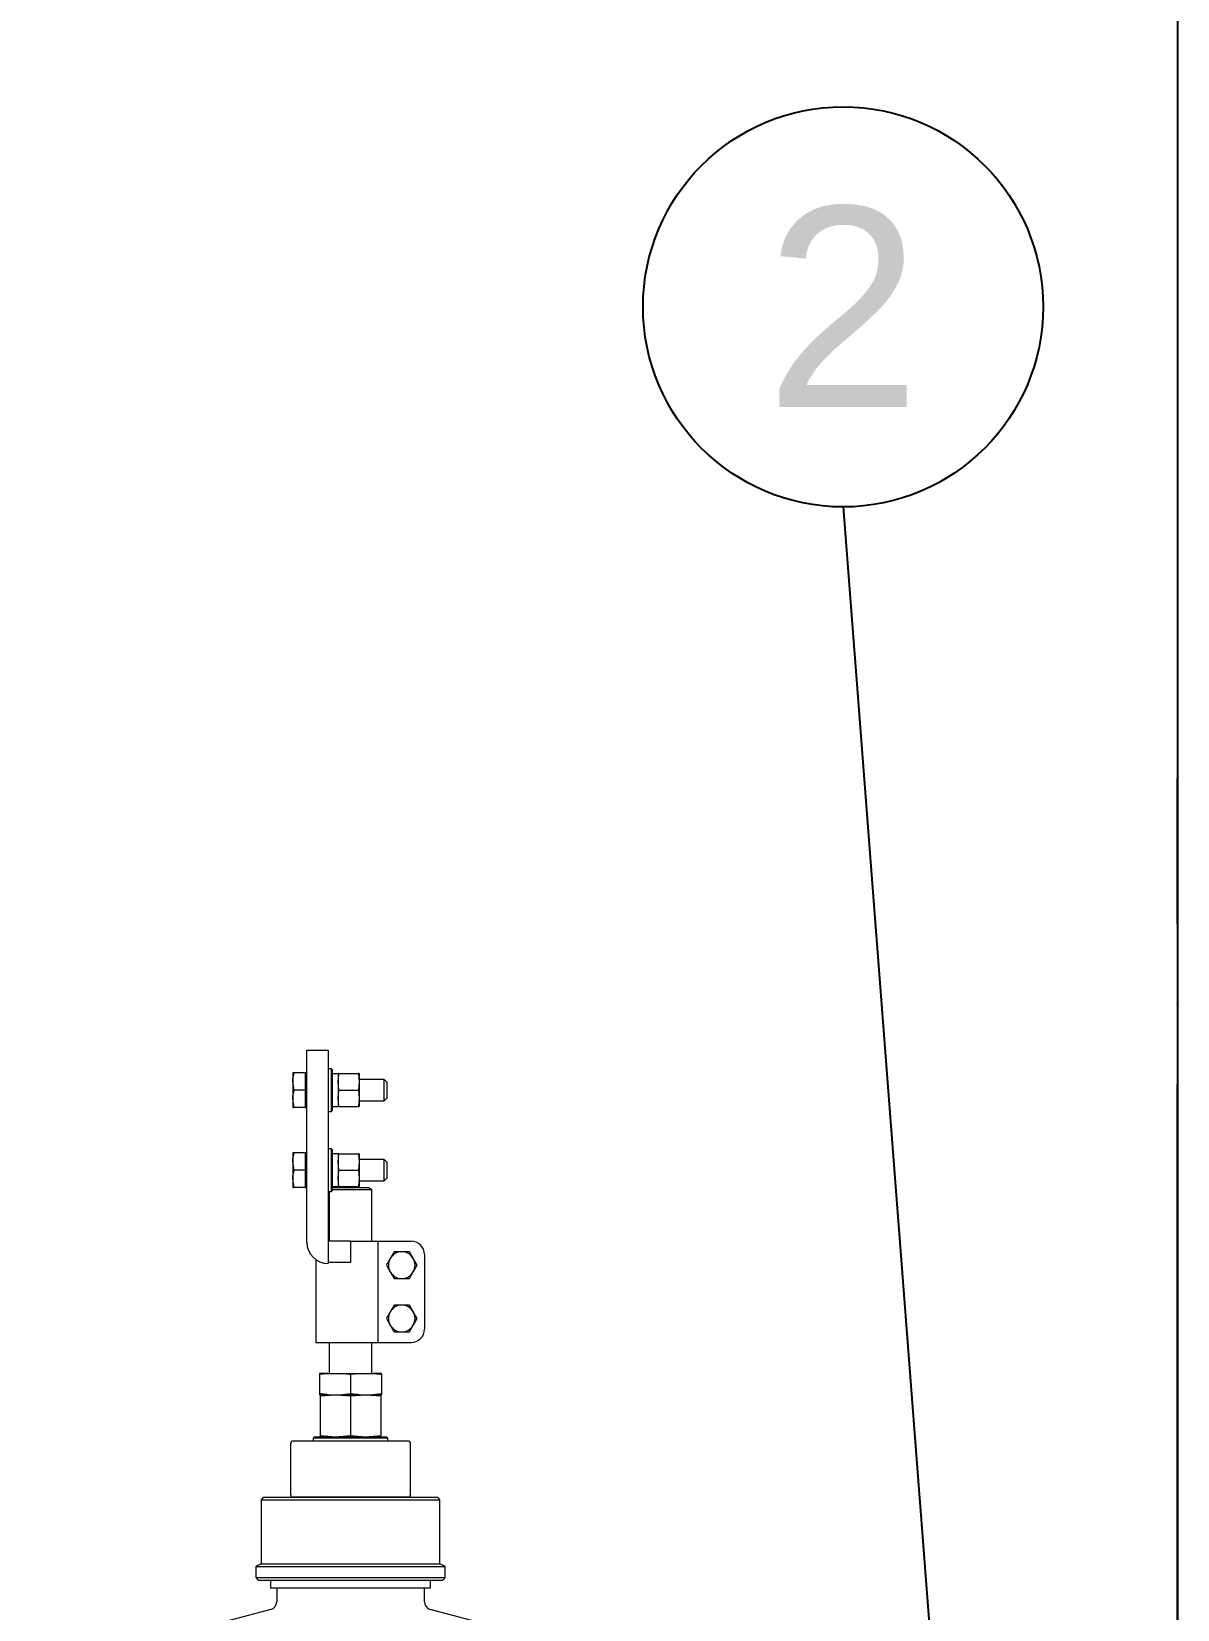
# Model space of a CAD drawing. Header units: millimetres. Extents: x 51507 to 66627, y -17810 to -7118.
# Drawn here: x 53238 to 53667, y -8638 to -8047 of the extents above; entities that cross this region are included whole.
import ezdxf
from ezdxf.enums import TextEntityAlignment as Align

# ---------------------------------------------------------------- set-up
doc = ezdxf.new("R2010")
doc.units = ezdxf.units.MM
doc.header["$LTSCALE"] = 10
doc.linetypes.add('ACAD_ISO04W100', pattern=[30, 24, -3, 0, -3])
doc.layers.get('0').update_dxf_attribs({"color": 1, "linetype": 'ACAD_ISO04W100', "lineweight": 25})
doc.layers.get('Defpoints').update_dxf_attribs({"lineweight": 25})
doc.layers.add('2', color=3, linetype='Continuous', lineweight=25)
doc.layers.add('粗实线', color=4, linetype='Continuous', lineweight=18)
doc.styles.get("Standard").update_dxf_attribs({"font": ''})
doc.styles.get('Standard').set_extended_font_data('arial')

msp = doc.modelspace()

# ---------------------------------------------------------------- linework, layer by layer
msp.add_line((53667.409, -10782.112), (53667.409, -8326.656))
at = {"layer": '2'}
msp.add_line((53542.056, -8224.917), (53609.409, -9098.112), dxfattribs=at)
msp.add_circle((53542.056, -8149.917), 75, dxfattribs=at)
at = {"layer": 'Defpoints'}
msp.add_line((53667.409, -7118.116), (53667.409, -17810.116), dxfattribs=at)
at = {"layer": '粗实线'}
for p, q in [((53341.049, -8428.473), (53349.049, -8428.473)), ((53341.049, -8500.473), (53341.049, -8428.473)), ((53349.049, -8428.473), (53349.049, -8508.473)), ((53335.749, -8436.973), (53335.749, -8440.223)), ((53340.449, -8436.973), (53336.33, -8436.973)), ((53341.049, -8436.973), (53340.449, -8436.973)), ((53340.449, -8436.973), (53340.449, -8440.223)), ((53350.249, -8435.473), (53349.049, -8435.473)), ((53350.649, -8435.873), (53350.249, -8435.473)), ((53350.249, -8451.473), (53350.249, -8435.473)), ((53350.649, -8451.073), (53350.649, -8435.873)), ((53352.749, -8437.334), (53350.649, -8437.334)), ((53352.749, -8440.398), (53353.004, -8437.324)), ((53352.749, -8437.324), (53352.749, -8440.398)), ((53353.004, -8437.324), (53360.394, -8437.324)), ((53360.394, -8437.324), (53360.649, -8440.398)), ((53360.649, -8437.324), (53360.649, -8440.398)), ((53335.749, -8440.223), (53335.749, -8446.723)), ((53336.33, -8443.473), (53335.749, -8440.223)), ((53340.449, -8443.473), (53336.33, -8443.473)), ((53340.449, -8440.223), (53340.449, -8443.473)), ((53340.449, -8443.473), (53340.449, -8446.723)), ((53352.749, -8440.398), (53352.749, -8446.547)), ((53353.004, -8443.473), (53352.749, -8440.398)), ((53352.749, -8446.547), (53353.004, -8443.473)), ((53353.004, -8443.473), (53360.394, -8443.473)), ((53360.649, -8440.398), (53360.394, -8443.473)), ((53360.394, -8443.473), (53360.649, -8446.547)), ((53370.049, -8439.473), (53360.649, -8439.473)), ((53360.649, -8440.398), (53360.649, -8446.547)), ((53371.049, -8440.473), (53370.049, -8439.473)), ((53370.049, -8447.473), (53370.049, -8439.473)), ((53371.049, -8440.473), (53371.049, -8446.473)), ((53336.33, -8449.973), (53335.749, -8446.723)), ((53335.749, -8446.723), (53335.749, -8449.973)), ((53340.449, -8449.973), (53336.33, -8449.973)), ((53340.449, -8446.723), (53340.449, -8449.973)), ((53340.449, -8449.973), (53341.049, -8449.973)), ((53350.249, -8451.473), (53350.649, -8451.073)), ((53350.649, -8449.588), (53352.749, -8449.588)), ((53353.004, -8449.621), (53352.749, -8446.547)), ((53352.749, -8446.547), (53352.749, -8449.621)), ((53353.004, -8449.621), (53360.394, -8449.621)), ((53360.649, -8446.547), (53360.394, -8449.621)), ((53360.649, -8446.547), (53360.649, -8449.621)), ((53360.649, -8447.473), (53370.049, -8447.473)), ((53370.049, -8447.473), (53371.049, -8446.473)), ((53349.049, -8451.473), (53350.249, -8451.473)), ((53335.749, -8466.973), (53335.749, -8470.223)), ((53340.449, -8466.973), (53336.33, -8466.973)), ((53341.049, -8466.973), (53340.449, -8466.973)), ((53340.449, -8466.973), (53340.449, -8470.223)), ((53350.249, -8465.473), (53349.049, -8465.473)), ((53350.649, -8465.873), (53350.249, -8465.473)), ((53350.249, -8481.473), (53350.249, -8465.473)), ((53350.649, -8481.073), (53350.649, -8465.873)), ((53352.749, -8467.334), (53350.649, -8467.334)), ((53352.749, -8470.398), (53353.004, -8467.324)), ((53352.749, -8467.324), (53352.749, -8470.398)), ((53353.004, -8467.324), (53360.394, -8467.324)), ((53360.394, -8467.324), (53360.649, -8470.398)), ((53360.649, -8467.324), (53360.649, -8470.398)), ((53336.33, -8473.473), (53335.749, -8470.223)), ((53335.749, -8470.223), (53335.749, -8476.723)), ((53340.449, -8473.473), (53336.33, -8473.473)), ((53340.449, -8470.223), (53340.449, -8473.473)), ((53340.449, -8473.473), (53340.449, -8476.723)), ((53352.749, -8470.398), (53352.749, -8476.547)), ((53353.004, -8473.473), (53352.749, -8470.398)), ((53352.749, -8476.547), (53353.004, -8473.473)), ((53353.004, -8473.473), (53360.394, -8473.473)), ((53360.649, -8470.398), (53360.394, -8473.473)), ((53360.394, -8473.473), (53360.649, -8476.547)), ((53370.049, -8469.473), (53360.649, -8469.473)), ((53360.649, -8470.398), (53360.649, -8476.547)), ((53371.049, -8470.473), (53370.049, -8469.473)), ((53370.049, -8477.473), (53370.049, -8469.473)), ((53371.049, -8470.473), (53371.049, -8476.473)), ((53336.33, -8479.973), (53335.749, -8476.723)), ((53335.749, -8476.723), (53335.749, -8479.973)), ((53340.449, -8479.973), (53336.33, -8479.973)), ((53340.449, -8476.723), (53340.449, -8479.973)), ((53340.449, -8479.973), (53341.049, -8479.973)), ((53350.649, -8479.588), (53352.749, -8479.588)), ((53350.708, -8480.111), (53350.649, -8480.145)), ((53364.11, -8480.111), (53350.708, -8480.111)), ((53353.004, -8479.621), (53352.749, -8476.547)), ((53352.749, -8476.547), (53352.749, -8479.621)), ((53353.004, -8479.621), (53360.394, -8479.621)), ((53360.649, -8476.547), (53360.394, -8479.621)), ((53360.649, -8476.547), (53360.649, -8479.621)), ((53360.649, -8477.473), (53370.049, -8477.473)), ((53365.409, -8480.861), (53364.11, -8480.111)), ((53370.049, -8477.473), (53371.049, -8476.473)), ((53349.049, -8481.473), (53350.249, -8481.473)), ((53349.409, -8481.473), (53349.409, -8500.112)), ((53350.249, -8481.473), (53350.649, -8481.073)), ((53365.409, -8480.861), (53350.649, -8480.861)), ((53365.409, -8500.112), (53365.409, -8480.861)), ((53357.409, -8500.112), (53349.049, -8500.112)), ((53357.409, -8500.112), (53367.656, -8500.112)), ((53357.409, -8500.112), (53357.409, -8508.112)), ((53367.656, -8500.112), (53367.656, -8538.112)), ((53367.656, -8500.112), (53380.106, -8500.112)), ((53373.719, -8504.112), (53372.276, -8506.612)), ((53344.409, -8506.989), (53344.409, -8538.112)), ((53357.409, -8508.112), (53349.049, -8508.112)), ((53370.832, -8509.112), (53372.276, -8511.612)), ((53382.379, -8509.112), (53380.936, -8506.612)), ((53385.106, -8505.112), (53385.106, -8533.112)), ((53379.493, -8514.112), (53380.936, -8511.612)), ((53373.719, -8524.112), (53372.276, -8526.612)), ((53382.379, -8529.112), (53380.936, -8526.612)), ((53370.832, -8529.112), (53372.276, -8531.612)), ((53379.493, -8534.112), (53380.936, -8531.612)), ((53344.409, -8538.112), (53367.656, -8538.112)), ((53349.409, -8538.112), (53349.409, -8549.656)), ((53365.409, -8549.656), (53365.409, -8538.112)), ((53367.656, -8538.112), (53380.106, -8538.112)), ((53345.826, -8550.024), (53348.902, -8549.656)), ((53345.826, -8549.656), (53345.826, -8550.024)), ((53348.902, -8549.656), (53345.826, -8549.656)), ((53345.826, -8550.024), (53345.826, -8557.287)), ((53348.902, -8549.656), (53354.333, -8549.656)), ((53354.333, -8549.656), (53360.485, -8549.656)), ((53357.409, -8550.024), (53360.485, -8549.656)), ((53357.409, -8550.024), (53357.409, -8557.287)), ((53360.485, -8549.656), (53365.916, -8549.656)), ((53368.992, -8549.656), (53365.916, -8549.656)), ((53368.992, -8550.024), (53368.992, -8549.656)), ((53368.992, -8550.024), (53368.992, -8557.287)), ((53345.826, -8557.287), (53345.826, -8557.656)), ((53348.902, -8557.656), (53345.826, -8557.656)), ((53346.077, -8558.126), (53351.743, -8557.656)), ((53346.077, -8557.656), (53346.077, -8558.126)), ((53348.902, -8557.656), (53354.333, -8557.656)), ((53351.743, -8557.656), (53357.409, -8558.126)), ((53357.409, -8557.287), (53354.333, -8557.656)), ((53360.485, -8557.656), (53354.333, -8557.656)), ((53357.409, -8558.126), (53363.075, -8557.656)), ((53360.485, -8557.656), (53365.916, -8557.656)), ((53363.075, -8557.656), (53368.741, -8558.126)), ((53368.992, -8557.287), (53365.916, -8557.656)), ((53368.992, -8557.656), (53365.916, -8557.656)), ((53368.741, -8558.126), (53368.741, -8557.656)), ((53368.992, -8557.287), (53368.992, -8557.656)), ((53346.077, -8558.126), (53346.077, -8573.086)), ((53357.409, -8558.126), (53357.409, -8573.086)), ((53368.741, -8558.126), (53368.741, -8573.086)), ((53378.909, -8575.056), (53335.909, -8575.056)), ((53343.784, -8573.556), (53343.409, -8573.931)), ((53343.409, -8573.931), (53343.409, -8575.056)), ((53371.409, -8573.931), (53343.409, -8573.931)), ((53371.034, -8573.556), (53343.784, -8573.556)), ((53351.743, -8573.556), (53346.077, -8573.086)), ((53346.077, -8573.086), (53346.077, -8573.556)), ((53357.409, -8573.086), (53351.743, -8573.556)), ((53363.075, -8573.556), (53357.409, -8573.086)), ((53368.741, -8573.086), (53363.075, -8573.556)), ((53368.741, -8573.556), (53368.741, -8573.086)), ((53371.409, -8573.931), (53371.034, -8573.556)), ((53371.409, -8575.056), (53371.409, -8573.931)), ((53334.909, -8576.056), (53334.909, -8595.056)), ((53379.909, -8595.056), (53379.909, -8576.056)), ((53323.909, -8597.088), (53323.909, -8621.112)), ((53323.909, -8597.088), (53390.909, -8597.088)), ((53325.054, -8596.112), (53389.764, -8596.112)), ((53378.909, -8596.056), (53335.909, -8596.056)), ((53390.909, -8621.112), (53390.909, -8597.088)), ((53323.909, -8621.112), (53321.909, -8622.112)), ((53321.909, -8622.112), (53321.909, -8626.135)), ((53321.909, -8622.112), (53392.909, -8622.112)), ((53323.909, -8621.112), (53390.909, -8621.112)), ((53392.909, -8622.112), (53390.909, -8621.112)), ((53392.909, -8626.135), (53392.909, -8622.112)), ((53321.909, -8626.135), (53392.909, -8626.135)), ((53323.054, -8627.111), (53391.764, -8627.111)), ((53327.409, -8627.111), (53327.409, -8630.112)), ((53387.409, -8630.112), (53387.409, -8627.111)), ((53387.409, -8630.112), (53327.409, -8630.112)), ((53329.741, -8630.112), (53329.741, -8635.246)), ((53385.077, -8635.246), (53385.077, -8630.112)), ((53327.508, -8638.146), (53237.824, -8661.861)), ((53476.994, -8661.861), (53387.31, -8638.146))]:
    msp.add_line(p, q, dxfattribs=at)
for centre, radius, start, end in [((53349.049, -8500.473), 8, 180, 270), ((53376.606, -8509.112), 5, 90, 150), ((53376.606, -8509.112), 5, 30, 90), ((53380.106, -8505.112), 5, 0, 90), ((53376.606, -8509.112), 5, 150, 210), ((53376.606, -8509.112), 5, 330, 30), ((53376.606, -8509.112), 5, 210, 270), ((53376.606, -8509.112), 5, 270, 330), ((53376.606, -8529.112), 5, 150, 210), ((53376.606, -8529.112), 5, 90, 150), ((53376.606, -8529.112), 5, 30, 90), ((53376.606, -8529.112), 5, 330, 30), ((53376.606, -8529.112), 5, 210, 270), ((53376.606, -8529.112), 5, 270, 330), ((53380.106, -8533.112), 5, 270, 0), ((53335.909, -8576.056), 1, 90, 180), ((53378.909, -8576.056), 1, 0, 90), ((53325.66, -8597.982), 1.966, 107.977568, 152.977568), ((53335.909, -8595.056), 1, 180, 270), ((53378.909, -8595.056), 1, 270, 0), ((53389.157, -8597.982), 1.966, 27.022432, 72.022432), ((53323.66, -8625.241), 1.966, 207.022432, 252.022432), ((53391.157, -8625.241), 1.966, 287.977568, 332.977568), ((53326.741, -8635.246), 3, 284.81144, 360), ((53388.077, -8635.246), 3, 180, 255.18856)]:
    msp.add_arc(centre, radius, start, end, dxfattribs=at)
for points, knots in [([(53335.749, -8440.223), (53335.75, -8440.146), (53335.758, -8439.048), (53336.054, -8437.973), (53336.33, -8436.973)], [0, 0, 0, 0, 0.232437, 3.3103722, 3.3103722, 3.3103722, 3.3103722]), ([(53336.33, -8436.973), (53336.253, -8436.973), (53335.912, -8436.973), (53335.82, -8436.973), (53335.749, -8436.973)], [0, 0, 0, 0, 0.12987821, 0.58055658, 0.58055658, 0.58055658, 0.58055658]), ([(53353.004, -8437.324), (53352.97, -8437.324), (53352.817, -8437.324), (53352.779, -8437.324), (53352.749, -8437.324)], [0, 0, 0, 0, 0.05762997, 0.25487853, 0.25487853, 0.25487853, 0.25487853]), ([(53360.649, -8437.324), (53360.62, -8437.324), (53360.581, -8437.324), (53360.429, -8437.324), (53360.394, -8437.324)], [0, 0, 0, 0, 0.19724856, 0.25487853, 0.25487853, 0.25487853, 0.25487853]), ([(53335.749, -8446.723), (53335.75, -8446.646), (53335.758, -8445.548), (53336.054, -8444.473), (53336.33, -8443.473)], [0, 0, 0, 0, 0.232437, 3.3103722, 3.3103722, 3.3103722, 3.3103722]), ([(53335.749, -8449.973), (53335.82, -8449.973), (53335.912, -8449.973), (53336.253, -8449.973), (53336.33, -8449.973)], [0, 0, 0, 0, 0.45067837, 0.58055658, 0.58055658, 0.58055658, 0.58055658]), ([(53352.749, -8449.621), (53352.779, -8449.621), (53352.817, -8449.621), (53352.97, -8449.621), (53353.004, -8449.621)], [0, 0, 0, 0, 0.19724856, 0.25487853, 0.25487853, 0.25487853, 0.25487853]), ([(53360.394, -8449.621), (53360.429, -8449.621), (53360.581, -8449.621), (53360.62, -8449.621), (53360.649, -8449.621)], [0, 0, 0, 0, 0.05762997, 0.25487853, 0.25487853, 0.25487853, 0.25487853]), ([(53335.749, -8470.223), (53335.75, -8470.146), (53335.758, -8469.048), (53336.054, -8467.973), (53336.33, -8466.973)], [0, 0, 0, 0, 0.232437, 3.3103722, 3.3103722, 3.3103722, 3.3103722]), ([(53336.33, -8466.973), (53336.253, -8466.973), (53335.912, -8466.973), (53335.82, -8466.973), (53335.749, -8466.973)], [0, 0, 0, 0, 0.12987821, 0.58055658, 0.58055658, 0.58055658, 0.58055658]), ([(53353.004, -8467.324), (53352.97, -8467.324), (53352.817, -8467.324), (53352.779, -8467.324), (53352.749, -8467.324)], [0, 0, 0, 0, 0.05762997, 0.25487853, 0.25487853, 0.25487853, 0.25487853]), ([(53360.649, -8467.324), (53360.62, -8467.324), (53360.581, -8467.324), (53360.429, -8467.324), (53360.394, -8467.324)], [0, 0, 0, 0, 0.19724856, 0.25487853, 0.25487853, 0.25487853, 0.25487853]), ([(53335.749, -8476.723), (53335.75, -8476.646), (53335.758, -8475.548), (53336.054, -8474.473), (53336.33, -8473.473)], [0, 0, 0, 0, 0.232437, 3.3103722, 3.3103722, 3.3103722, 3.3103722]), ([(53335.749, -8479.973), (53335.82, -8479.973), (53335.912, -8479.973), (53336.253, -8479.973), (53336.33, -8479.973)], [0, 0, 0, 0, 0.45067837, 0.58055658, 0.58055658, 0.58055658, 0.58055658]), ([(53352.749, -8479.621), (53352.779, -8479.621), (53352.817, -8479.621), (53352.97, -8479.621), (53353.004, -8479.621)], [0, 0, 0, 0, 0.19724856, 0.25487853, 0.25487853, 0.25487853, 0.25487853]), ([(53360.394, -8479.621), (53360.429, -8479.621), (53360.581, -8479.621), (53360.62, -8479.621), (53360.649, -8479.621)], [0, 0, 0, 0, 0.05762997, 0.25487853, 0.25487853, 0.25487853, 0.25487853]), ([(53376.606, -8504.112), (53376.379, -8504.112), (53375.403, -8504.112), (53374.451, -8504.112), (53373.719, -8504.112)], [0, 0, 0, 0, 0.6692912, 2.8867513, 2.8867513, 2.8867513, 2.8867513]), ([(53379.493, -8504.112), (53379.294, -8504.112), (53378.354, -8504.112), (53377.377, -8504.112), (53376.606, -8504.112)], [0, 0, 0, 0, 0.6091067, 2.8867513, 2.8867513, 2.8867513, 2.8867513]), ([(53380.936, -8506.612), (53380.902, -8506.552), (53380.414, -8505.708), (53379.937, -8504.881), (53379.493, -8504.112)], [0, 0, 0, 0, 0.2026516, 2.8867513, 2.8867513, 2.8867513, 2.8867513]), ([(53372.276, -8506.612), (53372.242, -8506.671), (53371.754, -8507.515), (53371.277, -8508.342), (53370.832, -8509.112)], [0, 0, 0, 0, 0.2026516, 2.8867513, 2.8867513, 2.8867513, 2.8867513]), ([(53380.936, -8511.612), (53380.97, -8511.552), (53381.458, -8510.708), (53381.935, -8509.881), (53382.379, -8509.112)], [0, 0, 0, 0, 0.2026516, 2.8867513, 2.8867513, 2.8867513, 2.8867513]), ([(53372.276, -8511.612), (53372.31, -8511.671), (53372.797, -8512.515), (53373.275, -8513.342), (53373.719, -8514.112)], [0, 0, 0, 0, 0.2026516, 2.8867513, 2.8867513, 2.8867513, 2.8867513]), ([(53373.719, -8514.112), (53374.451, -8514.112), (53375.403, -8514.112), (53376.379, -8514.112), (53376.606, -8514.112)], [0, 0, 0, 0, 2.2174601, 2.8867513, 2.8867513, 2.8867513, 2.8867513]), ([(53376.606, -8514.112), (53377.377, -8514.112), (53378.354, -8514.112), (53379.294, -8514.112), (53379.493, -8514.112)], [0, 0, 0, 0, 2.2776446, 2.8867513, 2.8867513, 2.8867513, 2.8867513]), ([(53372.276, -8526.612), (53372.242, -8526.671), (53371.754, -8527.515), (53371.277, -8528.342), (53370.832, -8529.112)], [0, 0, 0, 0, 0.2026516, 2.8867513, 2.8867513, 2.8867513, 2.8867513]), ([(53376.606, -8524.112), (53376.379, -8524.112), (53375.403, -8524.112), (53374.451, -8524.112), (53373.719, -8524.112)], [0, 0, 0, 0, 0.6692912, 2.8867513, 2.8867513, 2.8867513, 2.8867513]), ([(53379.493, -8524.112), (53379.294, -8524.112), (53378.354, -8524.112), (53377.377, -8524.112), (53376.606, -8524.112)], [0, 0, 0, 0, 0.6091067, 2.8867513, 2.8867513, 2.8867513, 2.8867513]), ([(53380.936, -8526.612), (53380.902, -8526.552), (53380.414, -8525.708), (53379.937, -8524.881), (53379.493, -8524.112)], [0, 0, 0, 0, 0.2026516, 2.8867513, 2.8867513, 2.8867513, 2.8867513]), ([(53372.276, -8531.612), (53372.31, -8531.671), (53372.797, -8532.515), (53373.275, -8533.342), (53373.719, -8534.112)], [0, 0, 0, 0, 0.2026516, 2.8867513, 2.8867513, 2.8867513, 2.8867513]), ([(53380.936, -8531.612), (53380.97, -8531.552), (53381.458, -8530.708), (53381.935, -8529.881), (53382.379, -8529.112)], [0, 0, 0, 0, 0.2026516, 2.8867513, 2.8867513, 2.8867513, 2.8867513]), ([(53373.719, -8534.112), (53374.451, -8534.112), (53375.403, -8534.112), (53376.379, -8534.112), (53376.606, -8534.112)], [0, 0, 0, 0, 2.2174601, 2.8867513, 2.8867513, 2.8867513, 2.8867513]), ([(53376.606, -8534.112), (53377.377, -8534.112), (53378.354, -8534.112), (53379.294, -8534.112), (53379.493, -8534.112)], [0, 0, 0, 0, 2.2776446, 2.8867513, 2.8867513, 2.8867513, 2.8867513]), ([(53354.333, -8549.656), (53354.618, -8549.681), (53355.646, -8549.77), (53356.669, -8549.918), (53357.409, -8550.024)], [0, 0, 0, 0, 0.8582819, 3.0985702, 3.0985702, 3.0985702, 3.0985702]), ([(53365.916, -8549.656), (53366.122, -8549.673), (53367.15, -8549.761), (53368.173, -8549.907), (53368.992, -8550.024)], [0, 0, 0, 0, 0.6207576, 3.0985286, 3.0985286, 3.0985286, 3.0985286]), ([(53348.902, -8557.656), (53348.617, -8557.631), (53347.589, -8557.541), (53346.566, -8557.394), (53345.826, -8557.287)], [0, 0, 0, 0, 0.8582819, 3.0985702, 3.0985702, 3.0985702, 3.0985702]), ([(53360.485, -8557.656), (53360.279, -8557.638), (53359.251, -8557.55), (53358.227, -8557.404), (53357.409, -8557.287)], [0, 0, 0, 0, 0.6207576, 3.0985286, 3.0985286, 3.0985286, 3.0985286])]:
    msp.add_open_spline(points, degree=3, knots=knots, dxfattribs=at)

# ---------------------------------------------------------------- texts
at = {"layer": '2'}
msp.add_text('2', height=75, dxfattribs=at).set_placement((53542.056, -8149.917), align=Align.MIDDLE_CENTER)

doc.saveas('drawing.dxf')
